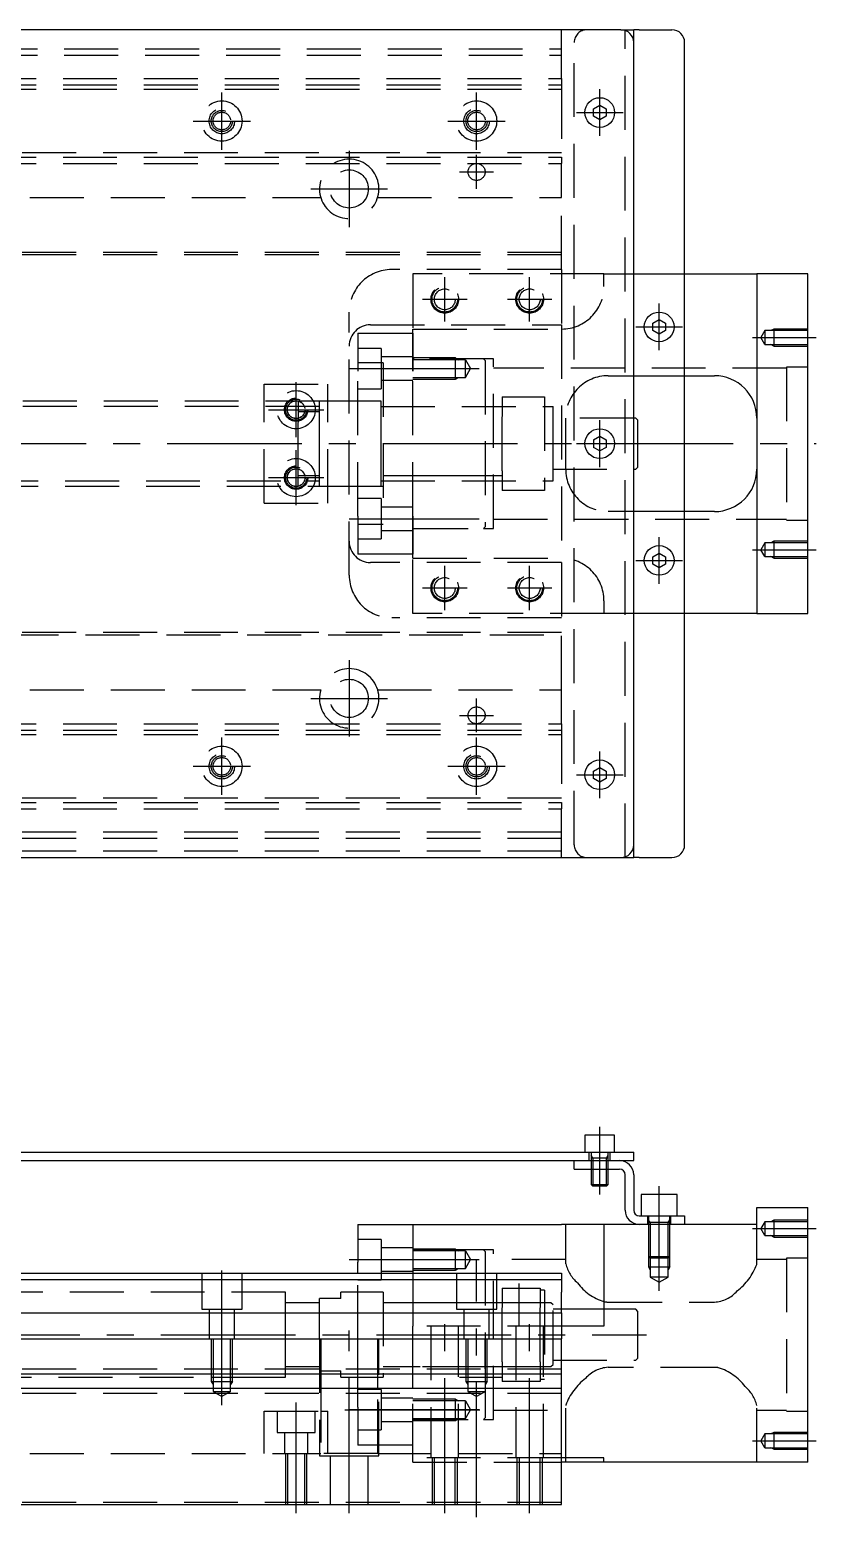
# Model space of a CAD drawing. Extents: x -94 to 706, y -24 to 362.
# Drawn here: x 334.8 to 520, y -3 to 347.4 of the extents above; entities that cross this region are included whole.
import ezdxf

# ---------------------------------------------------------------- set-up
doc = ezdxf.new("R2010")
doc.units = 0
doc.linetypes.add('CENTER', pattern=[50.8, 31.75, -6.35, 6.35, -6.35])
doc.linetypes.add('DASHED', pattern=[19.05, 12.7, -6.35])
doc.layers.get('0').update_dxf_attribs({"linetype": 'CONTINUOUS'})
doc.layers.add('CENTER', color=1, linetype='CENTER')

msp = doc.modelspace()

# ---------------------------------------------------------------- linework, layer by layer
at = {"color": 7, "linetype": 'CONTINUOUS'}
for p, q in [((474, 347.4), (-14, 347.4)), ((474, 347.4), (477, 347.4)), ((477, 344.4), (477, 347.4)), ((478.33, 347.4), (477, 347.4)), ((478.33, 347.4), (486, 347.4)), ((477, 155.4), (477, 344.4)), ((489, 155.4), (489, 344.4)), ((467.5, 328.77), (469, 329.63)), ((469, 329.63), (470.5, 328.77)), ((467.5, 327.03), (467.5, 328.77)), ((469, 326.17), (467.5, 327.03)), ((470.5, 327.03), (469, 326.17)), ((470.5, 328.77), (470.5, 327.03)), ((489, 289.9), (506, 289.9)), ((506, 289.9), (506, 209.9)), ((518, 289.9), (506, 289.9)), ((518, 209.9), (518, 289.9)), ((481.5, 278.27), (483, 279.13)), ((481.5, 276.53), (481.5, 278.27)), ((483, 279.13), (484.5, 278.27)), ((484.5, 278.27), (484.5, 276.53)), ((483, 275.67), (481.5, 276.53)), ((484.5, 276.53), (483, 275.67)), ((489, 265.9), (496, 265.9)), ((467.5, 250.77), (469, 251.63)), ((467.5, 250.77), (467.5, 249.03)), ((469, 248.17), (467.5, 249.03)), ((469, 251.63), (470.5, 250.77)), ((470.5, 249.03), (469, 248.17)), ((470.5, 250.77), (470.5, 249.03)), ((496, 233.9), (489, 233.9)), ((481.5, 223.27), (483, 224.13)), ((481.5, 221.53), (481.5, 223.27)), ((483, 220.67), (481.5, 221.53)), ((483, 224.13), (484.5, 223.27)), ((484.5, 221.53), (483, 220.67)), ((484.5, 223.27), (484.5, 221.53)), ((506, 209.9), (489, 209.9)), ((506, 209.9), (518, 209.9)), ((467.5, 172.77), (469, 173.63)), ((467.5, 171.03), (467.5, 172.77)), ((469, 173.63), (470.5, 172.77)), ((470.5, 172.77), (470.5, 171.03)), ((469, 170.17), (467.5, 171.03)), ((470.5, 171.03), (469, 170.17)), ((477, 152.4), (477, 155.4)), ((-14, 152.4), (474, 152.4)), ((474, 152.4), (477, 152.4)), ((478.33, 152.4), (477, 152.4)), ((478.33, 152.4), (486, 152.4)), ((465.5, 87), (465.5, 83)), ((472.5, 87), (465.5, 87)), ((472.5, 83), (472.5, 87)), ((305, 83), (474, 83)), ((305, 81), (477, 81)), ((463, 79), (463, 81)), ((474, 83), (477, 83)), ((477, 81), (477, 83)), ((463, 79), (473.67, 79)), ((467, 79), (467, 75.38)), ((471, 75.38), (471, 79)), ((475, 69.33), (475, 77.67)), ((477, 77.67), (477, 69.33)), ((467, 75.38), (471, 75.38)), ((467.38, 75), (467, 75.38)), ((470.62, 75), (467.38, 75)), ((470.62, 75), (471, 75.38)), ((478.75, 73), (478.75, 68)), ((487.25, 73), (478.75, 73)), ((487.25, 68), (487.25, 73)), ((478.33, 68), (486, 68)), ((486, 68), (489, 68)), ((489, 68), (489, 66)), ((506, 70), (518, 70)), ((506, 66), (506, 70)), ((518, 10), (518, 70)), ((412, 66), (412, 57.06)), ((412, 66), (412.4, 66)), ((412.4, 66), (424.6, 66)), ((424.6, 66), (425, 66)), ((425, 66), (460, 66)), ((425, 66), (425, 54.5)), ((470, 66), (460, 66)), ((470, 66), (470, 42)), ((478.33, 66), (470, 66)), ((486, 66), (478.33, 66)), ((486, 66), (478.33, 66)), ((489, 66), (486, 66)), ((489, 66), (486, 66)), ((506, 66), (489, 66)), ((412, 54.5), (412, 57.06)), ((304.5, 54.5), (460, 54.5)), ((304.5, 53.04), (460, 53.04)), ((460, 54.5), (460, 53.04)), ((460, 53.04), (460, 51.39)), ((460, 51.39), (460, 50)), ((460, 45.18), (460, 50)), ((304.5, 45.18), (460, 45.18)), ((460, 45.18), (460, 39)), ((0, 39), (460, 39)), ((470, 42), (460, 42)), ((460, 30.7), (460, 39)), ((460, 30.7), (0, 30.7)), ((460, 27.3), (460, 30.7)), ((460, 27.3), (0, 27.3)), ((460, 0), (460, 27.3)), ((470, 11), (460, 11)), ((470, 10), (470, 11)), ((470, 10), (460, 10)), ((518, 10), (470, 10)), ((0, 0), (460, 0))]:
    msp.add_line(p, q, dxfattribs=at)
at = {"color": 3, "linetype": 'DASHED'}
for p, q in [((460, 335.9), (460, 347.4)), ((475, 152.4), (475, 347.4)), ((463, 155.4), (463, 344.4)), ((0, 342.9), (460, 342.9)), ((0, 341.4), (460, 341.4)), ((304.5, 335.9), (460, 335.9)), ((304.5, 334.44), (460, 334.44)), ((304.5, 333.4), (460, 333.4)), ((460, 335.9), (460, 334.44)), ((460, 334.44), (460, 317.36)), ((460, 318.4), (304.5, 318.4)), ((304.5, 317.36), (460, 317.36)), ((304.5, 315.9), (460, 315.9)), ((460, 317.36), (460, 315.9)), ((460, 307.9), (460, 315.9)), ((296.71, 307.9), (403.29, 307.9)), ((416.71, 307.9), (460, 307.9)), ((460, 290.9), (460, 307.9)), ((460, 294.9), (5, 294.9)), ((460, 294.4), (5.64, 294.4)), ((460, 290.9), (420, 290.9)), ((460, 290.9), (460, 277.9)), ((460, 290.9), (460, 277.9)), ((470, 289.9), (425, 289.9)), ((425, 289.9), (425, 276.9)), ((470, 289.9), (477, 289.9)), ((470, 286.9), (470, 289.9)), ((477, 289.9), (489, 289.9)), ((410, 218.9), (410, 280.9)), ((415, 277.9), (460, 277.9)), ((425, 276.9), (460, 276.9)), ((425, 266.96), (425, 276.9)), ((460, 277.9), (460, 221.9)), ((460, 277.9), (460, 221.9)), ((510, 276.9), (509.34, 276.52)), ((518, 276.9), (510, 276.9)), ((510, 276.9), (510, 272.9)), ((412, 275.9), (412, 266.96)), ((412, 275.9), (412.4, 275.9)), ((412.4, 275.9), (424.6, 275.9)), ((424.6, 275.9), (425, 275.9)), ((425, 275.9), (425, 266.96)), ((507.9, 276.52), (506.96, 274.9)), ((507.9, 273.28), (506.96, 274.9)), ((507.9, 276.52), (507.9, 273.28)), ((510, 276.52), (507.9, 276.52)), ((518, 276.52), (510, 276.52)), ((417.5, 272.33), (412, 272.33)), ((417.5, 272.33), (417.5, 262.83)), ((425, 270.33), (417.5, 270.33)), ((435, 270.08), (425, 270.08)), ((425.3, 269.9), (425, 269.9)), ((441.6, 269.9), (425.3, 269.9)), ((441.6, 269.9), (425.3, 269.9)), ((435, 270.08), (435.75, 269.64)), ((435, 265.08), (435, 270.08)), ((444, 269.9), (441.6, 269.9)), ((442, 269.5), (441.6, 269.9)), ((444, 229.9), (444, 269.9)), ((507.9, 273.28), (510, 273.28)), ((510, 272.9), (509.34, 273.28)), ((510, 273.28), (518, 273.28)), ((510, 272.9), (518, 272.9)), ((418, 268.9), (412, 268.9)), ((418, 268.9), (412, 268.9)), ((412, 232.84), (412, 266.96)), ((418, 268.9), (418, 230.9)), ((418, 268.9), (418, 230.9)), ((435, 269.64), (425, 269.64)), ((425, 232.84), (425, 266.96)), ((425, 232.84), (425, 266.96)), ((437.4, 269.64), (435, 269.64)), ((437.4, 269.64), (438.59, 267.58)), ((437.4, 265.51), (437.4, 269.64)), ((437.4, 265.51), (438.59, 267.58)), ((442, 269.5), (442, 230.3)), ((513, 267.65), (444, 267.65)), ((513, 267.9), (513, 231.9)), ((518, 267.9), (513, 267.9)), ((390, 235.9), (390, 263.9)), ((390, 263.9), (405, 263.9)), ((405, 235.9), (405, 263.9)), ((412, 262.83), (417.5, 262.83)), ((417.5, 264.83), (425, 264.83)), ((425, 265.51), (435, 265.51)), ((425, 265.08), (435, 265.08)), ((435, 265.51), (437.4, 265.51)), ((435, 265.08), (435.75, 265.51)), ((471, 265.9), (477, 265.9)), ((477, 265.9), (489, 265.9)), ((403, 259.9), (305, 259.9)), ((398, 249.9), (398.02, 259.9)), ((412, 259.9), (403, 259.9)), ((403, 255.17), (403, 259.9)), ((417.5, 259.9), (412, 259.9)), ((417.5, 259.9), (412, 259.9)), ((417.5, 249.9), (417.5, 259.9)), ((446, 260.9), (446, 256.29)), ((446, 260.9), (446.5, 260.9)), ((446.5, 260.9), (454.5, 260.9)), ((454.5, 260.9), (456, 260.9)), ((456, 260.9), (456, 238.9)), ((403, 258.65), (305, 258.65)), ((403, 257.4), (398, 257.4)), ((417.5, 258.65), (458, 258.65)), ((446, 243.51), (446, 256.29)), ((458, 249.9), (458, 258.65)), ((477, 255.9), (458, 255.9)), ((461, 243.9), (461, 255.9)), ((477.5, 255.9), (477, 255.9)), ((478, 255.4), (477.5, 255.9)), ((403, 244.63), (403, 255.17)), ((478, 249.9), (478, 255.4)), ((398, 239.9), (398, 249.9)), ((417.5, 239.9), (417.5, 249.9)), ((458, 241.15), (458, 249.9)), ((478, 244.4), (478, 249.9)), ((398, 242.4), (403, 242.4)), ((403, 239.9), (403, 244.63)), ((418.15, 242.4), (418.3, 242.4)), ((418.3, 242.4), (426.7, 242.4)), ((418.3, 242.4), (426.7, 242.4)), ((426.7, 242.4), (436, 242.4)), ((427.3, 242.4), (435.85, 242.4)), ((436, 242.4), (446, 242.4)), ((436, 242.4), (446, 242.4)), ((446, 243.51), (446, 238.9)), ((458, 243.9), (477, 243.9)), ((477, 243.9), (477.5, 243.9)), ((477.5, 243.9), (478, 244.4)), ((305, 241.15), (403, 241.15)), ((305, 239.9), (403, 239.9)), ((403, 239.9), (412, 239.9)), ((412, 239.9), (417.5, 239.9)), ((412, 239.9), (417.5, 239.9)), ((417.5, 241.15), (458, 241.15)), ((417.5, 239.9), (418, 239.9)), ((446.5, 238.9), (446, 238.9)), ((454.5, 238.9), (446.5, 238.9)), ((456, 238.9), (454.5, 238.9)), ((390, 235.9), (405, 235.9)), ((417.5, 236.97), (412, 236.97)), ((417.5, 236.97), (417.5, 227.47)), ((425, 234.97), (417.5, 234.97)), ((412, 232.84), (412, 223.9)), ((425, 222.9), (425, 232.84)), ((425, 232.84), (425, 223.9)), ((444, 232.15), (513, 232.15)), ((477, 233.9), (471, 233.9)), ((489, 233.9), (477, 233.9)), ((513, 231.9), (518, 231.9)), ((412, 230.9), (418, 230.9)), ((412, 230.9), (418, 230.9)), ((417.5, 229.47), (425, 229.47)), ((425, 229.9), (425.3, 229.9)), ((425.3, 229.9), (441.6, 229.9)), ((425.3, 229.9), (441.6, 229.9)), ((441.6, 229.9), (442, 230.3)), ((441.6, 229.9), (444, 229.9)), ((412, 227.47), (417.5, 227.47)), ((507.9, 226.52), (506.96, 224.9)), ((507.9, 223.28), (506.96, 224.9)), ((507.9, 226.52), (507.9, 223.28)), ((510, 226.52), (507.9, 226.52)), ((510, 226.9), (509.34, 226.52)), ((518, 226.9), (510, 226.9)), ((510, 226.9), (510, 222.9)), ((518, 226.52), (510, 226.52)), ((412.4, 223.9), (412, 223.9)), ((424.6, 223.9), (412.4, 223.9)), ((460, 221.9), (415, 221.9)), ((425, 223.9), (424.6, 223.9)), ((425, 222.9), (460, 222.9)), ((425, 209.9), (425, 222.9)), ((460, 221.9), (460, 208.9)), ((460, 221.9), (460, 208.9)), ((507.9, 223.28), (510, 223.28)), ((510, 222.9), (509.34, 223.28)), ((510, 223.28), (518, 223.28)), ((510, 222.9), (518, 222.9)), ((470, 212.9), (470, 209.9)), ((460, 208.9), (420, 208.9)), ((470, 209.9), (425, 209.9)), ((460, 191.9), (460, 208.9)), ((477, 209.9), (470, 209.9)), ((489, 209.9), (477, 209.9)), ((5, 204.9), (460, 204.9)), ((460, 205.4), (5.64, 205.4)), ((296.71, 191.9), (403.29, 191.9)), ((416.71, 191.9), (460, 191.9)), ((460, 183.9), (460, 191.9)), ((304.5, 183.9), (460, 183.9)), ((304.5, 182.44), (460, 182.44)), ((460, 183.9), (460, 182.44)), ((460, 182.44), (460, 165.36)), ((304.5, 181.4), (460, 181.4)), ((460, 166.4), (304.5, 166.4)), ((304.5, 165.36), (460, 165.36)), ((460, 165.36), (460, 163.9)), ((304.5, 163.9), (460, 163.9)), ((460, 152.4), (460, 163.9)), ((460, 158.4), (0, 158.4)), ((460, 156.9), (0, 156.9)), ((460, 153.9), (0, 153.9)), ((466.5, 81), (466.5, 83)), ((467, 83), (467, 81.6)), ((467.38, 81.6), (467, 82.26)), ((471, 81.6), (467, 81.6)), ((471, 81.6), (467, 81.6)), ((469, 81.6), (467, 81.6)), ((467, 81.6), (467, 81.59)), ((467, 81.6), (467, 81.6)), ((467, 81.6), (467, 81)), ((467, 81), (467, 79)), ((467, 81), (467, 79)), ((467.38, 81.6), (467.38, 81)), ((467.38, 81), (467.38, 79)), ((470.62, 81.6), (471, 82.26)), ((470.62, 81), (470.62, 81.6)), ((470.62, 79), (470.62, 81)), ((471, 81.6), (471, 83)), ((471, 81.59), (471, 81.6)), ((471, 81.6), (471, 81.6)), ((471, 81), (471, 81.6)), ((471, 77), (471, 81)), ((471, 79), (471, 81)), ((471.5, 81), (471.5, 83)), ((480.25, 68), (480.25, 66)), ((480.5, 68), (480.5, 66.4)), ((480.9, 66.4), (480.5, 67.09)), ((485.1, 66.4), (485.5, 67.09)), ((485.5, 66.4), (485.5, 68)), ((485.75, 66), (485.75, 68)), ((507.9, 66.62), (506.96, 65)), ((507.9, 66.62), (507.9, 63.38)), ((510, 66.62), (507.9, 66.62)), ((510, 67), (509.34, 66.62)), ((518, 67), (510, 67)), ((510, 67), (510, 63)), ((518, 66.62), (510, 66.62)), ((461, 56.71), (461, 66)), ((485.5, 66.4), (480.5, 66.4)), ((485.5, 66.4), (480.5, 66.4)), ((483, 66.4), (480.5, 66.4)), ((480.5, 66.4), (480.5, 66.39)), ((480.5, 66.4), (480.5, 66.4)), ((480.5, 66.4), (480.5, 66)), ((480.5, 66), (480.5, 56)), ((480.9, 66.4), (480.9, 66)), ((480.9, 66), (480.9, 58)), ((485.1, 66), (485.1, 66.4)), ((485.1, 58), (485.1, 66)), ((485.5, 66.39), (485.5, 66.4)), ((485.5, 66), (485.5, 66.4)), ((485.5, 66.4), (485.5, 66.4)), ((485.5, 58.4), (485.5, 66)), ((506, 56.71), (506, 66)), ((507.9, 63.38), (506.96, 65)), ((507.9, 63.38), (510, 63.38)), ((510, 63), (509.34, 63.38)), ((510, 63.38), (518, 63.38)), ((417.5, 62.43), (412, 62.43)), ((417.5, 62.43), (417.5, 52.93)), ((425, 60.43), (417.5, 60.43)), ((435, 60.18), (425, 60.18)), ((425.3, 60), (425, 60)), ((435, 59.74), (425, 59.74)), ((435, 60), (425.3, 60)), ((435, 55.18), (435, 60.18)), ((435, 60.18), (435.75, 59.74)), ((441.6, 60), (435, 60)), ((437.4, 59.74), (435, 59.74)), ((437.4, 59.74), (438.59, 57.68)), ((437.4, 55.61), (437.4, 59.74)), ((444, 60), (441.6, 60)), ((442, 59.6), (441.6, 60)), ((442, 59.6), (442, 39)), ((444, 40), (444, 60)), ((510, 63), (518, 63)), ((437.4, 55.61), (438.59, 57.68)), ((461, 57.75), (444, 57.75)), ((480.5, 58.4), (480.9, 58)), ((480.5, 58.4), (485.5, 58.4)), ((485.1, 58), (480.9, 58)), ((480.9, 58), (480.9, 56)), ((485.1, 58), (485.5, 58.4)), ((485.1, 56), (485.1, 58)), ((485.5, 56), (485.5, 58.4)), ((505.99, 56.57), (506, 56.71)), ((513, 57.75), (506, 57.75)), ((513, 58), (513, 22)), ((518, 58), (513, 58)), ((375.25, 54.5), (375.25, 46)), ((384.75, 46), (384.75, 54.5)), ((412, 39), (412, 54.5)), ((412, 52.93), (417.5, 52.93)), ((417.5, 54.93), (425, 54.93)), ((425, 55.61), (435, 55.61)), ((425, 55.18), (435, 55.18)), ((425, 54.5), (425, 42)), ((435, 55.18), (435.75, 55.61)), ((435, 55.61), (437.4, 55.61)), ((435.25, 54.5), (435.25, 46)), ((444.75, 46), (444.75, 54.5)), ((480.5, 56), (485.5, 56)), ((480.5, 56), (480.9, 55.31)), ((480.9, 56), (480.9, 53.57)), ((483, 53.57), (480.9, 53.57)), ((480.9, 53.57), (483, 52.36)), ((485.1, 53.57), (483, 53.57)), ((483, 52.36), (485.1, 53.57)), ((485.1, 53.57), (485.1, 56)), ((485.5, 56), (485.1, 55.31)), ((395, 50), (304.5, 50)), ((395, 39), (395, 50)), ((412, 50), (408, 50)), ((408, 48.5), (408, 50)), ((417.5, 50), (412, 50)), ((418, 50), (417.5, 50)), ((418, 50), (418, 30)), ((446, 51), (446.5, 51)), ((446, 51), (446, 49.5)), ((446, 49.5), (446, 48)), ((446.5, 51), (454.5, 51)), ((454.5, 51), (455, 51)), ((455, 51), (455, 49.5)), ((456, 50.5), (455, 50.5)), ((455, 49.5), (455, 48.08)), ((456, 50.5), (456, 49.5)), ((456, 49.5), (456, 48)), ((375.25, 46), (380, 46)), ((377, 46), (377, 39)), ((380, 46), (384.75, 46)), ((383, 39), (383, 46)), ((403, 47.5), (395, 47.5)), ((403, 39), (403, 48.5)), ((408, 48.5), (403, 48.5)), ((426.7, 47.5), (418, 47.5)), ((436, 47.5), (426.7, 47.5)), ((435.25, 46), (440, 46)), ((446, 47.5), (436, 47.5)), ((437, 46), (437, 39)), ((440, 46), (444.75, 46)), ((443, 39), (443, 46)), ((446, 48), (446, 46.39)), ((455, 47.5), (446, 47.5)), ((446, 33.61), (446, 46.39)), ((455, 48.08), (455, 46.39)), ((456, 47.5), (455, 47.5)), ((455, 33.61), (455, 46.39)), ((456, 48), (456, 29.5)), ((457.5, 47.5), (456, 47.5)), ((458, 47), (457.5, 47.5)), ((458, 33), (458, 47)), ((460, 46), (458, 46)), ((470, 46), (460, 46)), ((477.5, 46), (470, 46)), ((471, 47.69), (496, 47.69)), ((478, 45.5), (477.5, 46)), ((478, 34.5), (478, 45.5)), ((377.5, 39), (377.5, 32.7)), ((377.93, 39), (377.93, 29)), ((382.07, 29), (382.07, 39)), ((382.5, 29.3), (382.5, 39)), ((395, 30.7), (395, 39)), ((403, 39), (403, 11.5)), ((403.29, 39), (403.29, 30.7)), ((412, 30.7), (412, 39)), ((416.71, 30.7), (416.71, 39)), ((417, 11.5), (417, 39)), ((460, 42), (425, 42)), ((425, 39), (425, 42)), ((425, 30.7), (425, 39)), ((429.25, 42), (429.25, 11)), ((435.75, 11), (435.75, 42)), ((437.5, 39), (437.5, 29.3)), ((437.93, 39), (437.93, 29)), ((442, 32), (442, 39)), ((442.07, 29), (442.07, 39)), ((442.5, 32.7), (442.5, 39)), ((444, 20), (444, 40)), ((449.25, 42), (449.25, 11)), ((455.75, 11), (455.75, 42)), ((460, 31.85), (0, 31.85)), ((377.5, 32.7), (377.5, 29)), ((395, 32.5), (403, 32.5)), ((418, 32.5), (425, 32.5)), ((425, 32.5), (426.7, 32.5)), ((427.3, 32.5), (435.85, 32.5)), ((435.85, 32.5), (436, 32.5)), ((436, 32.5), (446, 32.5)), ((442, 32), (442, 20.4)), ((442.5, 29.3), (442.5, 32.7)), ((446, 33.61), (446, 29)), ((446, 32.5), (457.5, 32.5)), ((455, 33.61), (455, 31.92)), ((455, 31.92), (455, 29)), ((457.5, 32.5), (458, 33)), ((458, 34), (477.5, 34)), ((496, 32.31), (471, 32.31)), ((477.5, 34), (478, 34.5)), ((322.5, 30), (377.5, 30)), ((377.5, 30), (382.5, 30)), ((377.5, 29), (377.93, 28.25)), ((377.5, 29), (382.5, 29)), ((377.93, 29), (377.93, 26.6)), ((382.5, 29), (382.07, 28.25)), ((382.07, 26.6), (382.07, 29)), ((382.5, 30), (395, 30)), ((382.5, 29), (382.5, 29.3)), ((395, 30), (395, 30.7)), ((403, 31.5), (403.29, 31.5)), ((403.29, 31.5), (408, 31.5)), ((403.29, 30.7), (403.29, 27.3)), ((408, 30.7), (408, 31.5)), ((408, 30), (408, 30.7)), ((408, 30), (412, 30)), ((412, 27.3), (412, 30.7)), ((412, 30), (417.5, 30)), ((416.71, 27.3), (416.71, 30.7)), ((417.5, 30), (418, 30)), ((425, 27.3), (425, 30.7)), ((436, 30), (442, 30)), ((436, 30), (442, 30)), ((437.5, 29.3), (437.5, 29)), ((437.5, 29), (442.5, 29)), ((437.5, 29), (437.93, 28.25)), ((437.93, 29), (437.93, 26.6)), ((442, 30), (446, 30)), ((442.5, 29), (442.07, 28.25)), ((442.07, 26.6), (442.07, 29)), ((442.5, 29), (442.5, 29.3)), ((454.5, 29), (446, 29)), ((455, 29), (454.5, 29)), ((455, 29.5), (456, 29.5)), ((460, 26.15), (0, 26.15)), ((377.93, 26.6), (380, 25.41)), ((377.93, 26.6), (382.07, 26.6)), ((382.07, 26.6), (380, 25.41)), ((403.29, 27.3), (403.29, 12)), ((412, 22.94), (412, 27.3)), ((417.5, 27.07), (412, 27.07)), ((416.71, 12), (416.71, 27.3)), ((417.5, 27.07), (417.5, 17.57)), ((425, 25.07), (417.5, 25.07)), ((425, 11), (425, 27.3)), ((435, 24.82), (425, 24.82)), ((435, 24.82), (435.75, 24.39)), ((435, 19.82), (435, 24.82)), ((437.93, 26.6), (440, 25.41)), ((437.93, 26.6), (442.07, 26.6)), ((442.07, 26.6), (440, 25.41)), ((390, 22), (403.29, 22)), ((390, 12), (390, 22)), ((393, 22), (393, 17)), ((402, 17), (402, 22)), ((403.29, 22), (405, 22)), ((405, 12), (405, 22)), ((412, 22.94), (412, 14)), ((435, 24.39), (425, 24.39)), ((437.4, 24.39), (435, 24.39)), ((437.4, 24.39), (438.59, 22.32)), ((437.4, 20.26), (437.4, 24.39)), ((437.4, 20.26), (438.59, 22.32)), ((444, 22.25), (461, 22.25)), ((461.01, 23.43), (461, 23.29)), ((461, 10), (461, 23.29)), ((506, 10), (506, 23.29)), ((506, 22.25), (513, 22.25)), ((513, 22), (518, 22)), ((412, 17.57), (417.5, 17.57)), ((417.5, 19.57), (425, 19.57)), ((425, 20.26), (435, 20.26)), ((425, 20), (425.3, 20)), ((425, 19.82), (435, 19.82)), ((425.3, 20), (441.6, 20)), ((435, 19.82), (435.75, 20.26)), ((435, 20.26), (437.4, 20.26)), ((441.6, 20), (442, 20.4)), ((441.6, 20), (444, 20)), ((393, 17), (402, 17)), ((394.75, 17), (394.75, 12)), ((400.25, 12), (400.25, 17)), ((507.9, 16.62), (506.96, 15)), ((507.9, 13.38), (506.96, 15)), ((510, 16.62), (507.9, 16.62)), ((507.9, 16.62), (507.9, 13.38)), ((510, 17), (509.34, 16.62)), ((518, 17), (510, 17)), ((510, 17), (510, 13)), ((518, 16.62), (510, 16.62)), ((296.71, 12), (403.29, 12)), ((395, 12), (395, 0)), ((395.43, 12), (395.43, 0)), ((399.57, 0), (399.57, 12)), ((400, 0), (400, 12)), ((403, 11.5), (410, 11.5)), ((416.71, 12), (403.29, 12)), ((405.5, 11.5), (405.5, 0)), ((410, 11.5), (417, 11.5)), ((412.4, 14), (412, 14)), ((424.6, 14), (412.4, 14)), ((414.5, 0), (414.5, 11.5)), ((416.71, 12), (460, 12)), ((425, 14), (424.6, 14)), ((460, 11), (425, 11)), ((425, 10), (425, 11)), ((429.5, 11), (429.5, 0)), ((430.04, 11), (430.04, 0)), ((434.96, 0), (434.96, 11)), ((435.5, 0), (435.5, 11)), ((449.5, 11), (449.5, 0)), ((450.04, 11), (450.04, 0)), ((454.96, 0), (454.96, 11)), ((455.5, 0), (455.5, 11)), ((507.9, 13.38), (510, 13.38)), ((510, 13), (509.34, 13.38)), ((510, 13.38), (518, 13.38)), ((510, 13), (518, 13)), ((425, 10), (455.5, 10)), ((455.5, 10), (460, 10)), ((460, 0.5), (3.5, 0.5))]:
    msp.add_line(p, q, dxfattribs=at)
at = {"color": 3, "linetype": 'CONTINUOUS'}
for p, q in [((467.38, 79), (467.38, 75)), ((470.62, 75), (470.62, 79))]:
    msp.add_line(p, q, dxfattribs=at)
at = {"color": 3, "linetype": 'DASHED'}
for centre, radius in [((380, 325.9), 4.75), ((440, 325.9), 4.75), ((380, 325.9), 3), ((380, 325.9), 2.5), ((380, 325.9), 2.07), ((440, 325.9), 3), ((440, 325.9), 2.5), ((440, 325.9), 2.07), ((440, 313.9), 2), ((410, 309.9), 4.5), ((432.5, 283.9), 3.25), ((432.5, 283.9), 3), ((432.5, 283.9), 2.46), ((452.5, 283.9), 3.25), ((452.5, 283.9), 3), ((452.5, 283.9), 2.46), ((397.5, 257.9), 4.5), ((397.5, 257.9), 2.75), ((397.5, 257.9), 2.5), ((397.5, 257.9), 2.5), ((397.5, 257.9), 2.1), ((397.5, 257.9), 2.07), ((397.5, 241.9), 4.5), ((397.5, 241.9), 2.75), ((397.5, 241.9), 2.5), ((397.5, 241.9), 2.5), ((397.5, 241.9), 2.1), ((397.5, 241.9), 2.07), ((432.5, 215.9), 3.25), ((432.5, 215.9), 3), ((432.5, 215.9), 2.46), ((452.5, 215.9), 3.25), ((452.5, 215.9), 3), ((452.5, 215.9), 2.46), ((410, 189.9), 4.5), ((440, 185.9), 2), ((380, 173.9), 4.75), ((380, 173.9), 3), ((380, 173.9), 2.5), ((380, 173.9), 2.07), ((440, 173.9), 4.75), ((440, 173.9), 3), ((440, 173.9), 2.5), ((440, 173.9), 2.07)]:
    msp.add_circle(centre, radius, dxfattribs=at)
at = {"color": 7, "linetype": 'CONTINUOUS'}
for centre in [(469, 327.9), (483, 277.4), (469, 249.9), (483, 222.4), (469, 171.9)]:
    msp.add_circle(centre, 3.5, dxfattribs=at)
at = {"color": 3, "linetype": 'DASHED'}
for centre, radius, start, end in [((466, 344.4), 3, 90, 180), ((410, 309.9), 7, 16.6015, 163.3985), ((410, 309.9), 7, 163.3985, 16.6015), ((420, 280.9), 10, 90, 180), ((460, 286.9), 10, 270, 0), ((415, 272.9), 5, 90, 180), ((471, 255.9), 10, 90, 180), ((418.15, 242.25), 0.15, 90, 180), ((471, 243.9), 10, 180, 270), ((415, 226.9), 5, 180, 270), ((460, 212.9), 10, 0, 90), ((420, 218.9), 10, 180, 270), ((410, 189.9), 7, 16.6015, 163.3985), ((410, 189.9), 7, 163.3985, 16.6015), ((466, 155.4), 3, 180, 270), ((469.51, 58.82), 8.77, 193.9228, 228.9296), ((492.9, 61.42), 13.96, 307.2921, 339.6326), ((473.86, 59.88), 12.7, 217.2249, 252.252), ((495.54, 55.41), 7.74, 273.4361, 318.8417), ((471.01, 52.65), 4.96, 258.1755, 269.9055), ((435.85, 32.35), 0.15, 0, 90), ((471.46, 24.59), 7.74, 93.4361, 138.8417), ((495.99, 27.35), 4.96, 78.1755, 89.9055), ((493.14, 20.12), 12.7, 37.2249, 72.252), ((474.1, 18.58), 13.96, 127.2921, 159.6326), ((497.49, 21.18), 8.77, 13.9228, 48.9296)]:
    msp.add_arc(centre, radius, start, end, dxfattribs=at)
at = {"color": 7, "linetype": 'CONTINUOUS'}
for centre, radius, start, end in [((474, 344.4), 3, 0, 90), ((486, 344.4), 3, 0, 90), ((496, 255.9), 10, 0, 90), ((496, 243.9), 10, 270, 0), ((474, 155.4), 3, 270, 0), ((486, 155.4), 3, 270, 0), ((473.67, 77.67), 3.33, 0, 90), ((473.67, 77.67), 1.33, 0, 90), ((478.33, 69.33), 3.33, 180, 270), ((478.33, 69.33), 1.33, 180, 270)]:
    msp.add_arc(centre, radius, start, end, dxfattribs=at)
at = {"layer": 'CENTER', "color": 1, "linetype": 'CENTER'}
for p, q in [((469, 322.4), (469, 333.4)), ((380, 319.15), (380, 332.65)), ((380, 321.15), (380, 330.65)), ((440, 319.15), (440, 332.65)), ((440, 321.15), (440, 330.65)), ((373.25, 325.9), (386.75, 325.9)), ((375.25, 325.9), (384.75, 325.9)), ((433.25, 325.9), (446.75, 325.9)), ((435.25, 325.9), (444.75, 325.9)), ((463.5, 327.9), (474.5, 327.9)), ((410, 318.9), (410, 300.9)), ((440, 309.9), (440, 317.9)), ((436, 313.9), (444, 313.9)), ((401, 309.9), (419, 309.9)), ((432.5, 278.65), (432.5, 289.15)), ((452.5, 278.65), (452.5, 289.15)), ((427.25, 283.9), (437.75, 283.9)), ((447.25, 283.9), (457.75, 283.9)), ((483, 271.9), (483, 282.9)), ((477.5, 277.4), (488.5, 277.4)), ((504.96, 274.9), (520, 274.9)), ((410, 267.58), (440.59, 267.58)), ((397.5, 251.4), (397.5, 264.4)), ((397.5, 253.4), (397.5, 262.4)), ((391, 257.9), (404, 257.9)), ((393, 257.9), (402, 257.9)), ((469, 244.4), (469, 255.4)), ((11.5, 249.9), (520, 249.9)), ((463.5, 249.9), (474.5, 249.9)), ((397.5, 235.4), (397.5, 248.4)), ((397.5, 237.4), (397.5, 246.4)), ((391, 241.9), (404, 241.9)), ((393, 241.9), (402, 241.9)), ((410, 232.22), (440.59, 232.22)), ((483, 216.9), (483, 227.9)), ((504.96, 224.9), (520, 224.9)), ((432.5, 210.65), (432.5, 221.15)), ((452.5, 210.65), (452.5, 221.15)), ((477.5, 222.4), (488.5, 222.4)), ((427.25, 215.9), (437.75, 215.9)), ((447.25, 215.9), (457.75, 215.9)), ((410, 198.9), (410, 180.9)), ((401, 189.9), (419, 189.9)), ((440, 181.9), (440, 189.9)), ((436, 185.9), (444, 185.9)), ((380, 167.15), (380, 180.65)), ((440, 167.15), (440, 180.65)), ((380, 169.15), (380, 178.65)), ((440, 169.15), (440, 178.65)), ((469, 166.4), (469, 177.4)), ((373.25, 173.9), (386.75, 173.9)), ((375.25, 173.9), (384.75, 173.9)), ((433.25, 173.9), (446.75, 173.9)), ((435.25, 173.9), (444.75, 173.9)), ((463.5, 171.9), (474.5, 171.9)), ((469, 73), (469, 89)), ((483, 50.36), (483, 75)), ((504.96, 65), (520, 65)), ((380, 23.41), (380, 57)), ((410, 57.68), (440.59, 57.68)), ((440, -3), (440, 57.5)), ((450, 42.23), (450, 52.04)), ((432.5, -2), (432.5, 44)), ((452.5, -2), (452.5, 44)), ((10, 40), (480, 40)), ((410, -2), (410, 41)), ((397.5, -2), (397.5, 24)), ((409, 22.32), (442.21, 22.32)), ((440.59, 22.32), (410, 22.32)), ((504.96, 15), (520, 15))]:
    msp.add_line(p, q, dxfattribs=at)

doc.saveas('drawing.dxf')
